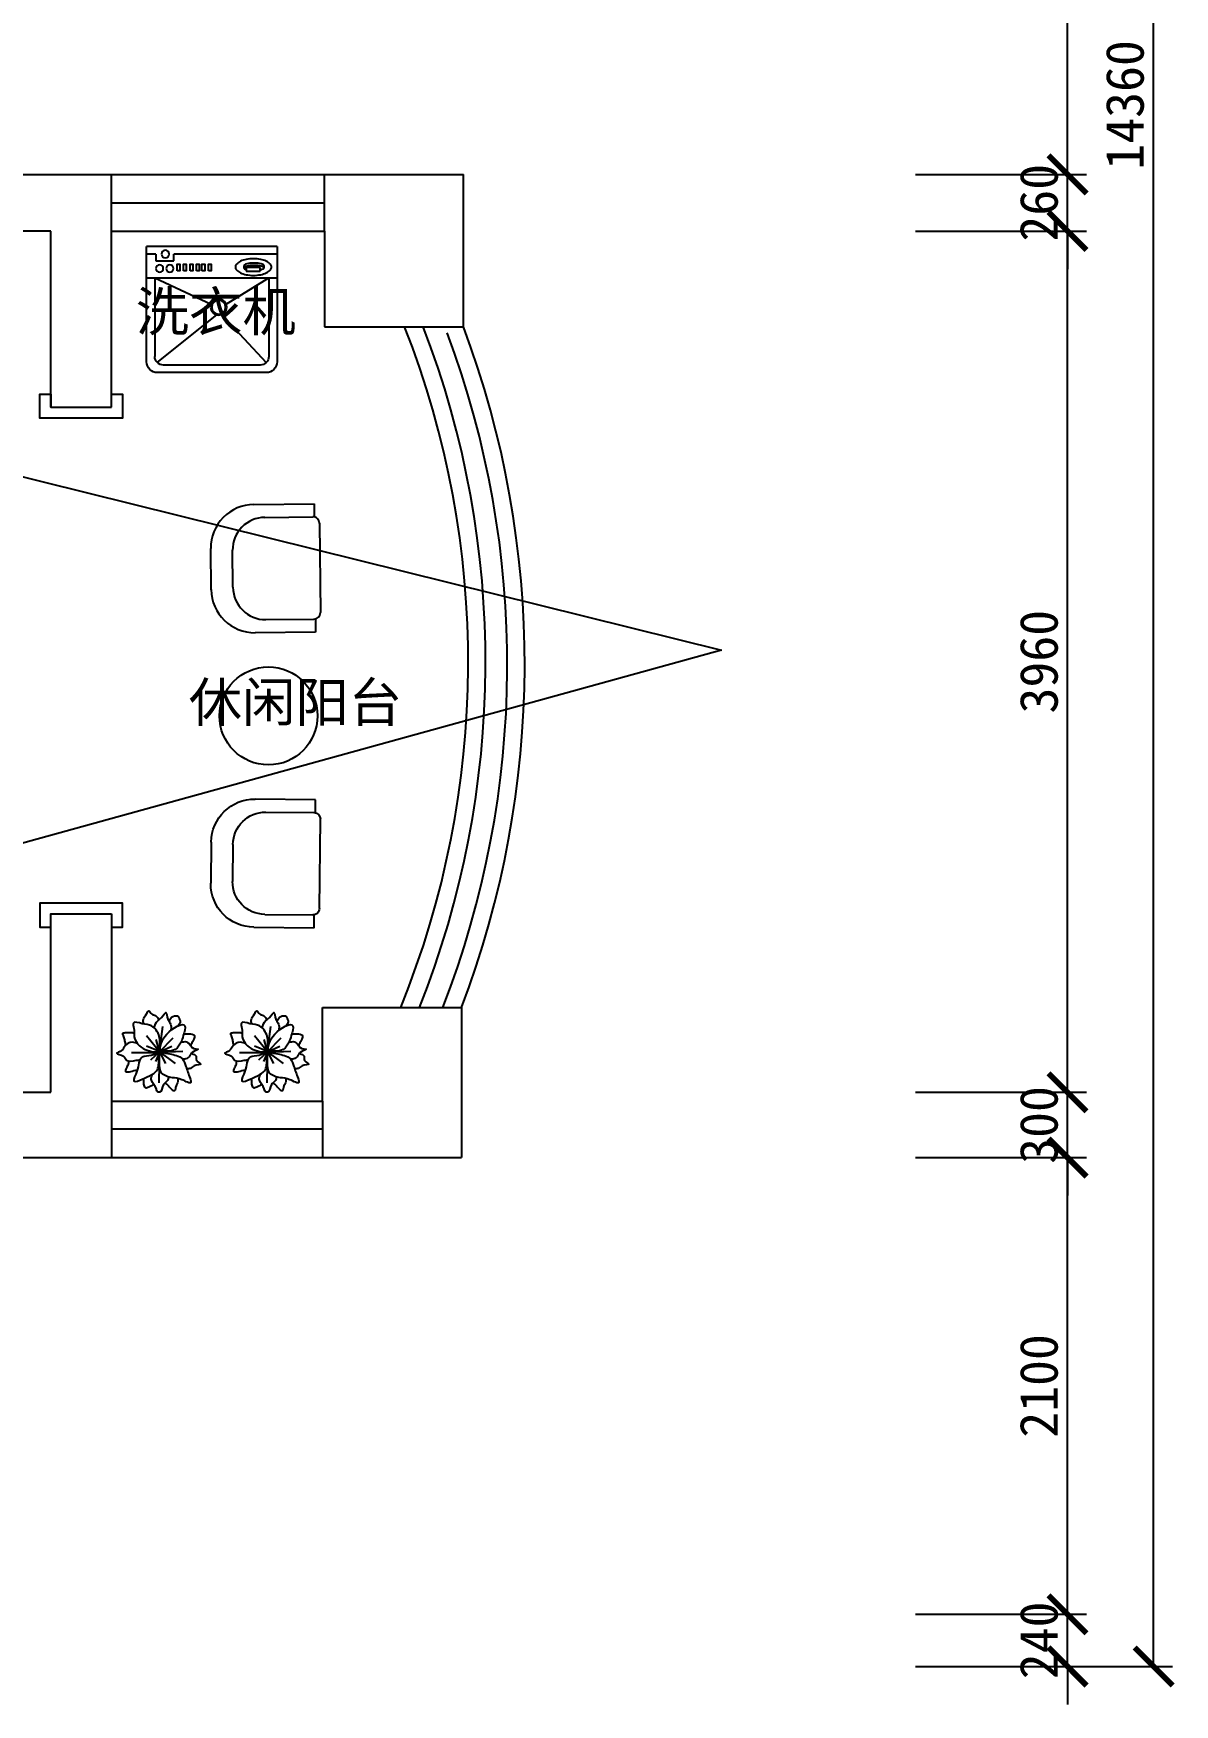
# Model space of a CAD drawing. Header units: millimetres. Extents: x -1705246 to 222838, y -3231245 to 126310.
# Drawn here: x -42185 to -36935, y -3227 to 4456 of the extents above; entities that cross this region are included whole.
import ezdxf

# ---------------------------------------------------------------- set-up
doc = ezdxf.new("R2010")
doc.units = ezdxf.units.MM
doc.header["$PDMODE"] = 35
doc.linetypes.add('ACAD_ISO03W100', pattern=[30, 12, -18])
for name, color, linetype in [('cr虚线家具', 1, 'ACAD_ISO03W100'), ('p--家具', 30, 'Continuous'), ('墙体', 7, 'Continuous'), ('家具内线', 8, 'Continuous'), ('家具外线', 1, 'Continuous'), ('标注', 3, 'Continuous')]:
    doc.layers.add(name, color=color, linetype=linetype)
doc.styles.get("Standard").update_dxf_attribs({"font": ''})
doc.styles.add('仿宋', font='')
doc.styles.get('Standard').set_extended_font_data('SimSun')
doc.styles.get('仿宋').set_extended_font_data('SimSun')
doc.linetypes.add('FENCELINE1', pattern='A,6.35,-2.54,[133,ltypeshp.shx,S=2.54,R=0,X=-2.54,Y=0],-2.54,25.4', length=36.83)
doc.dimstyles.new('ISO-25', dxfattribs={"dimscale": 70, "dimtxt": 2.5, "dimasz": 2.5, "dimexe": 1.25, "dimexo": 0.625, "dimtad": 1, "dimdec": 0, "dimtxsty": 'Standard', "dimblk": 'ARCHTICK', "dimcen": 2.5, "dimclrd": 251, "dimclre": 251, "dimclrt": 3, "dimadec": 0, "dimazin": 0, "dimtfac": 1, "dimtdec": 0, "dimtix": 1, "dimtmove": 2, "dimatfit": 3, "dimfxl": 1, "dimarcsym": 0})

# ---------------------------------------------------------------- blocks, each defined once
blk = doc.blocks.new('_ArchTick')
at = {"color": 0, "linetype": 'ByBlock', "const_width": 0.15}
blk.add_lwpolyline([(-0.5, -0.5), (0.5, 0.5)], dxfattribs=at)
blk = doc.blocks.new('*D411')
at = {"color": 251, "lineweight": -2}
for p, q in [((-37427.4, -2812.2), (-37427.4, -2637.2)), ((-38126.6, -2812.2), (-37339.9, -2812.2)), ((-37427.4, -3052.2), (-37427.4, -2812.2)), ((-38126.6, -3052.2), (-37339.9, -3052.2)), ((-37427.4, -3052.2), (-37427.4, -3227.2))]:
    blk.add_line(p, q, dxfattribs=at)
at = {"layer": 'Defpoints', "color": 0}
for p in [(-38170.3, -2812.2), (-37427.4, -2812.2), (-38170.3, -3052.2)]:
    blk.add_point(p, dxfattribs=at)
at = {"color": 251, "lineweight": -2, "xscale": 175, "yscale": 175, "zscale": 175}
for p, rotation in [((-37427.4, -2812.2), 270), ((-37427.4, -3052.2), 90)]:
    blk.add_blockref('_ArchTick', p, dxfattribs=dict(at, rotation=rotation))
at = {"color": 3, "insert": (-37558.7, -2932.2), "char_height": 175, "attachment_point": 5, "rotation": 90}
blk.add_mtext('240', dxfattribs=at)
blk = doc.blocks.new('*D412')
at = {"color": 251, "lineweight": -2}
for p, q in [((-38126.6, -712.2), (-37339.9, -712.2)), ((-37427.4, -2812.2), (-37427.4, -712.2)), ((-38126.6, -2812.2), (-37339.9, -2812.2))]:
    blk.add_line(p, q, dxfattribs=at)
at = {"layer": 'Defpoints', "color": 0}
for p in [(-38170.3, -712.2), (-37427.4, -712.2), (-38170.3, -2812.2)]:
    blk.add_point(p, dxfattribs=at)
at = {"color": 251, "lineweight": -2, "xscale": 175, "yscale": 175, "zscale": 175}
for p, rotation in [((-37427.4, -712.2), 90), ((-37427.4, -2812.2), 270)]:
    blk.add_blockref('_ArchTick', p, dxfattribs=dict(at, rotation=rotation))
at = {"color": 3, "insert": (-37558.7, -1762.2), "char_height": 175, "attachment_point": 5, "rotation": 90}
blk.add_mtext('2100', dxfattribs=at)
blk = doc.blocks.new('*D413')
at = {"color": 251, "lineweight": -2}
for p, q in [((-37427.4, -412.2), (-37427.4, -237.2)), ((-38126.6, -412.2), (-37339.9, -412.2)), ((-37427.4, -712.2), (-37427.4, -412.2)), ((-38126.6, -712.2), (-37339.9, -712.2)), ((-37427.4, -712.2), (-37427.4, -887.2))]:
    blk.add_line(p, q, dxfattribs=at)
at = {"layer": 'Defpoints', "color": 0}
for p in [(-38170.3, -412.2), (-37427.4, -412.2), (-38170.3, -712.2)]:
    blk.add_point(p, dxfattribs=at)
at = {"color": 251, "lineweight": -2, "xscale": 175, "yscale": 175, "zscale": 175}
for p, rotation in [((-37427.4, -412.2), 270), ((-37427.4, -712.2), 90)]:
    blk.add_blockref('_ArchTick', p, dxfattribs=dict(at, rotation=rotation))
at = {"color": 3, "insert": (-37558.7, -562.2), "char_height": 175, "attachment_point": 5, "rotation": 90}
blk.add_mtext('300', dxfattribs=at)
blk = doc.blocks.new('*D414')
at = {"color": 251, "lineweight": -2}
for p, q in [((-38126.6, 3547.8), (-37339.9, 3547.8)), ((-37427.4, -412.2), (-37427.4, 3547.8)), ((-38126.6, -412.2), (-37339.9, -412.2))]:
    blk.add_line(p, q, dxfattribs=at)
at = {"layer": 'Defpoints', "color": 0}
for p in [(-38170.3, 3547.8), (-37427.4, 3547.8), (-38170.3, -412.2)]:
    blk.add_point(p, dxfattribs=at)
at = {"color": 251, "lineweight": -2, "xscale": 175, "yscale": 175, "zscale": 175}
for p, rotation in [((-37427.4, 3547.8), 90), ((-37427.4, -412.2), 270)]:
    blk.add_blockref('_ArchTick', p, dxfattribs=dict(at, rotation=rotation))
at = {"color": 3, "insert": (-37558.7, 1567.8), "char_height": 175, "attachment_point": 5, "rotation": 90}
blk.add_mtext('3960', dxfattribs=at)
blk = doc.blocks.new('*D415')
at = {"color": 251, "lineweight": -2}
for p, q in [((-37427.4, 3807.8), (-37427.4, 3982.8)), ((-38126.6, 3807.8), (-37339.9, 3807.8)), ((-37427.4, 3547.8), (-37427.4, 3807.8)), ((-38126.6, 3547.8), (-37339.9, 3547.8)), ((-37427.4, 3547.8), (-37427.4, 3372.8))]:
    blk.add_line(p, q, dxfattribs=at)
at = {"layer": 'Defpoints', "color": 0}
for p in [(-38170.3, 3807.8), (-37427.4, 3807.8), (-38170.3, 3547.8)]:
    blk.add_point(p, dxfattribs=at)
at = {"color": 251, "lineweight": -2, "xscale": 175, "yscale": 175, "zscale": 175}
for p, rotation in [((-37427.4, 3807.8), 270), ((-37427.4, 3547.8), 90)]:
    blk.add_blockref('_ArchTick', p, dxfattribs=dict(at, rotation=rotation))
at = {"color": 3, "insert": (-37558.7, 3677.8), "char_height": 175, "attachment_point": 5, "rotation": 90}
blk.add_mtext('260', dxfattribs=at)
blk = doc.blocks.new('*D416')
at = {"color": 251, "lineweight": -2}
for p, q in [((-38126.6, 5652.8), (-37339.9, 5652.8)), ((-37427.4, 3807.8), (-37427.4, 5652.8)), ((-38126.6, 3807.8), (-37339.9, 3807.8))]:
    blk.add_line(p, q, dxfattribs=at)
at = {"layer": 'Defpoints', "color": 0}
for p in [(-38170.3, 5652.8), (-37427.4, 5652.8), (-38170.3, 3807.8)]:
    blk.add_point(p, dxfattribs=at)
at = {"color": 251, "lineweight": -2, "xscale": 175, "yscale": 175, "zscale": 175}
for p, rotation in [((-37427.4, 5652.8), 90), ((-37427.4, 3807.8), 270)]:
    blk.add_blockref('_ArchTick', p, dxfattribs=dict(at, rotation=rotation))
at = {"color": 3, "insert": (-37558.7, 4730.3), "char_height": 175, "attachment_point": 5, "rotation": 90}
blk.add_mtext('1845', dxfattribs=at)
blk = doc.blocks.new('MK-JJ-0598')
at = {"layer": '家具外线', "color": 1}
for p, q in [((-116409, 59482.4), (-115998.8, 59486.8)), ((-116498.4, 59458), (-116438.7, 59458.7)), ((-116495.4, 59180.6), (-116498.4, 59458)), ((-116436.2, 59231.3), (-116438.6, 59452)), ((-115968.6, 59463.8), (-115908.9, 59464.4)), ((-115966.1, 59236.4), (-115968.5, 59457.1)), ((-115908.9, 59464.4), (-115905.9, 59187)), ((-116114.5, 59084.7), (-116284.6, 59082.9)), ((-116103.7, 58984.9), (-116293.2, 58982.8))]:
    blk.add_line(p, q, dxfattribs=at)
for centre, radius, start, end in [((-116408.6, 59452.4), 30, 90.62155, 180.62155), ((-115998.5, 59456.8), 30, 0.62155, 90.62155), ((-116295.4, 59182.8), 200, 180.62155, 270.62155), ((-116286.2, 59232.9), 150, 180.62155, 270.62155), ((-116116.1, 59234.7), 150, 270.62155, 0.62155), ((-116105.9, 59184.8), 200, 270.62155, 0.62155)]:
    blk.add_arc(centre, radius, start, end, dxfattribs=at)
blk = doc.blocks.new('A$C0E1F26BE')
at = {"layer": 'p--家具', "color": 8, "ltscale": 0.03}
for p, q in [((266.7, 344.6), (46.6, 550.6)), ((315.1, 365.8), (435.2, 562.3)), ((491.8, 539.8), (481.3, 539.8)), ((544, 600), (544, 125.7)), ((466.9, 458.5), (466.9, 523.1)), ((466.9, 523.1), (483.5, 523.1)), ((483.5, 523.1), (483.5, 458.5)), ((483.5, 458.5), (466.9, 458.5)), ((493, 448), (481.3, 448.1)), ((46.6, 49.4), (265.3, 323.3)), ((435.2, 37.7), (314.3, 297.1)), ((514.2, 125.7), (544.8, 125.7)), ((514.2, 42.6), (514.2, 125.7)), ((544.8, 42.6), (514.2, 42.6)), ((544, 42.6), (544, 0))]:
    blk.add_line(p, q, dxfattribs=at)
blk.add_lwpolyline([(485.4, 408.3, -0.185158), (472.7, 413.2, -0.102042), (458.3, 432.7, -0.060862), (450.3, 457.7, -0.047173), (447.1, 491.5, -0.047173), (450.3, 525.2, -0.060862), (458.3, 550.3, -0.102042), (472.7, 569.7, -0.185158), (485.4, 574.6, -0.185158), (498.1, 569.7, -0.102042), (512.5, 550.3, -0.060862), (520.5, 525.2, -0.047173), (523.7, 491.5, -0.047173), (520.5, 457.7, -0.060862), (512.5, 432.7, -0.102042), (498.1, 413.2, -0.185158)], format="xyb", close=True, dxfattribs=at)
for points in [[(472.2, 523.1, -0.008736), (472.9, 526.4, -0.076276), (477.9, 537.9, -0.259034), (481.3, 539.8, -0.259034)], [(481.3, 539.8, -0.259034), (484.7, 537.9, -0.076276), (489.6, 526.4, -0.036515), (492.1, 512.8, -0.026615), (493.1, 494, -0.026615), (492.1, 475.1, -0.036515), (489.6, 461.6, -0.076276), (484.7, 450, -0.259034), (481.3, 448.1, -0.259034), (477.9, 450, -0.056762), (473.9, 458.5, -0.036515)], [(491.8, 539.8, -0.259034), (495.2, 537.9, -0.076276), (500.2, 526.4, -0.036515), (502.6, 512.8, -0.026615), (503.6, 494, -0.026615), (502.6, 475.1, -0.036515), (500.2, 461.6, -0.076276), (495.2, 450, -0.259034), (491.8, 448.1, -0.078462), (490.6, 448.3, -0.056762)]]:
    blk.add_lwpolyline(points, format="xyb", dxfattribs=at)
for points in [[(468.4, 284.3), (498, 284.3), (498, 297), (468.4, 297)], [(468.4, 254.7), (498, 254.7), (498, 267.4), (468.4, 267.4)], [(468.4, 229.3), (498, 229.3), (498, 242), (468.4, 242)], [(468.4, 199.7), (498, 199.7), (498, 212.4), (468.4, 212.4)], [(468.4, 170.1), (498, 170.1), (498, 182.8), (468.4, 182.8)], [(468.4, 140.5), (498, 140.5), (498, 153.2), (468.4, 153.2)]]:
    blk.add_lwpolyline(points, close=True, dxfattribs=at)
for centre, radius in [((301.2, 331.6), 36.9), ((301.2, 331.6), 31.9), ((479, 106.7), 16.9), ((479, 60.1), 16.9), ((544.8, 86.3), 17.5)]:
    blk.add_circle(centre, radius, dxfattribs=at)
at = {"layer": '墙体', "color": 2}
for p, q in [((0, 550), (0, 50)), ((579.8, 600), (50, 600)), ((435.6, 562.3), (74.9, 562.3)), ((435.2, 0), (435.2, 600)), ((579.8, 600), (579.8, 0)), ((34.9, 522.3), (34.9, 77.7)), ((435.6, 37.7), (74.9, 37.7)), ((50, 0), (579.8, 0))]:
    blk.add_line(p, q, dxfattribs=at)
for centre, radius, start, end in [((50, 550), 50, 90, 180), ((74.9, 522.3), 40, 90, 180), ((74.9, 77.7), 40, 180, 270), ((50, 50), 50, 180, 270)]:
    blk.add_arc(centre, radius, start, end, dxfattribs=at)
at = {"layer": 'cr虚线家具', "color": 8, "ltscale": 0.005, "text_generation_flag": 4, "width": 0.8, "flags": 9}
for tag in ['XSIZE', 'YSIZE']:
    blk.add_attdef(tag, (579.8, 345), '', height=0.5, rotation=90, dxfattribs=at)
blk = doc.blocks.new('MK-ZW-022')
at = {"layer": '家具内线'}
for p, q in [((-132898.1, 5657.5), (-132889, 5726.2)), ((-132904.9, 5609.8), (-132964.9, 5683.7)), ((-132905, 5611.5), (-132964, 5636.4)), ((-132904.9, 5609.8), (-132946.6, 5571.6)), ((-132904.9, 5609.8), (-132920, 5666.3)), ((-132904.9, 5609.8), (-132841.9, 5673.8)), ((-132904.9, 5609.8), (-132847.7, 5636.4)), ((-132904.9, 5609.8), (-132876.8, 5556.7)), ((-132904.9, 5609.8), (-132832.7, 5555.8)), ((-132899.2, 5608.1), (-132797, 5613.1)), ((-132924.1, 5605.7), (-133033.2, 5606.1)), ((-132904.7, 5608.6), (-132922.5, 5565.8)), ((-132906.7, 5553.3), (-132908, 5467))]:
    blk.add_line(p, q, dxfattribs=at)
at = {"layer": '家具外线'}
for points in [[(-132978.1, 5738.9), (-132978.4, 5759.3), (-132964.7, 5784), (-132953.7, 5798.6), (-132940.9, 5784), (-132922.7, 5776.7), (-132908.1, 5754.8)], [(-132929.2, 5720.2), (-132913, 5752.7), (-132894.8, 5767.9), (-132875.2, 5790.4), (-132866.4, 5760.8), (-132855.2, 5741.5), (-132851.1, 5721.2), (-132852.4, 5710.7)], [(-132860.2, 5750.8), (-132849.1, 5769), (-132821.4, 5775.3), (-132818.2, 5774.5), (-132813.5, 5763.4), (-132809.5, 5748.4), (-132818.2, 5730.2)], [(-133059.7, 5642.4), (-133063.6, 5660.6), (-133068.4, 5678.8), (-133073.1, 5695.4), (-133058.1, 5698.6), (-133037.5, 5699.4), (-133020.9, 5696.2)], [(-132904.9, 5605.7), (-132871.4, 5691.8), (-132788.3, 5729.8), (-132795.2, 5684.8), (-132805.5, 5654.3), (-132831.9, 5620.9), (-132909, 5608.7), (-132943.4, 5593.5), (-132984, 5585.4), (-133008.3, 5520.6), (-133023.1, 5477.3), (-132950.5, 5500.3), (-132918.1, 5522.6), (-132908.9, 5587.1), (-132904.9, 5609.8), (-132893.7, 5608.7), (-132857.2, 5600.6), (-132799.4, 5577.3), (-132783.2, 5542.9), (-132763.9, 5487.1), (-132759.9, 5469.9), (-132802.5, 5482), (-132845.1, 5491.2), (-132894.8, 5512.5), (-132904.9, 5562.1), (-132903.9, 5628), (-132905.9, 5680.7), (-132941.4, 5729.3), (-132985, 5739.5), (-133024.6, 5742.5), (-133022.5, 5718.2), (-133020.5, 5678.7), (-132997.2, 5638.1), (-132920.1, 5609.8), (-132904.9, 5609.8)], [(-132793, 5691.8), (-132770.2, 5692.7), (-132743.7, 5684.5), (-132746.4, 5669), (-132752.8, 5656.2), (-132762, 5637.9)], [(-133004, 5646.3), (-133029.6, 5654.3), (-133063.1, 5637.1), (-133079.3, 5615.8), (-133100.8, 5603.3), (-133070.2, 5589.5), (-133057, 5572.3), (-133012.4, 5571.2), (-132994.6, 5573.1)], [(-132805.9, 5654.3), (-132780.4, 5655.6), (-132762.5, 5639.4), (-132754.4, 5629.3), (-132727.3, 5621.5), (-132754.4, 5606.7), (-132765.1, 5592.6), (-132783.4, 5577.4), (-132799.7, 5577.2)], [(-133009, 5525.3), (-133038.3, 5518.2), (-133058.9, 5518.2), (-133056.5, 5534), (-133047.8, 5553.8), (-133045.4, 5567.2)], [(-132756.5, 5602), (-132736.4, 5589.6), (-132733.6, 5569.5), (-132714.5, 5553.1), (-132745.5, 5545.8), (-132762, 5533.9), (-132778.4, 5532.1)], [(-132931.4, 5458.9), (-132953.6, 5447.8), (-132969.4, 5444.6), (-132974.2, 5452.5), (-132976.6, 5469.9), (-132978.1, 5487.3)], [(-132863.1, 5495.4), (-132868.4, 5478), (-132886.6, 5459.8), (-132904.9, 5424.3), (-132911, 5424.3), (-132919.1, 5439.5), (-132941.4, 5479), (-132940.4, 5499.3), (-132934.3, 5509.4)], [(-132821.3, 5489.2), (-132821.3, 5468.2), (-132828.6, 5453.6), (-132835.9, 5430.8), (-132854.2, 5443.5), (-132864.2, 5454.5), (-132879.2, 5468.4)]]:
    blk.add_spline(points, degree=3, dxfattribs=at)
blk = doc.blocks.new('*D442')
at = {"color": 251, "lineweight": -2}
for p, q in [((-37383.7, 11307.8), (-36944.2, 11307.8)), ((-37031.7, -3052.2), (-37031.7, 11307.8)), ((-37383.7, -3052.2), (-36944.2, -3052.2))]:
    blk.add_line(p, q, dxfattribs=at)
at = {"layer": 'Defpoints', "color": 0}
for p in [(-37427.4, 11307.8), (-37031.7, 11307.8), (-37427.4, -3052.2)]:
    blk.add_point(p, dxfattribs=at)
at = {"color": 251, "lineweight": -2, "xscale": 175, "yscale": 175, "zscale": 175}
for p, rotation in [((-37031.7, 11307.8), 90), ((-37031.7, -3052.2), 270)]:
    blk.add_blockref('_ArchTick', p, dxfattribs=dict(at, rotation=rotation))
at = {"color": 3, "insert": (-37163, 4127.8), "char_height": 175, "attachment_point": 5, "rotation": 90}
blk.add_mtext('14360', dxfattribs=at)

msp = doc.modelspace()

# ---------------------------------------------------------------- linework, layer by layer
at = {"color": 1}
for p, q in [((-49290, 4167.8), (-39020, 1620)), ((-39020, 1620), (-51740, -1890))]:
    msp.add_line(p, q, dxfattribs=at)
for p, q in [((-43559.9, 3807.8), (-41824.9, 3807.8)), ((-41824.9, 3547.8), (-41824.9, 3807.8)), ((-40844.9, 3547.8), (-40844.9, 3807.8)), ((-40844.9, 3807.8), (-40206.3, 3807.8)), ((-40206.3, 3107.8), (-40206.3, 3807.8)), ((-42104.9, 3547.8), (-47034.9, 3547.8)), ((-42104.9, 2737.8), (-42104.9, 3547.8)), ((-41824.9, 2737.8), (-41824.9, 3547.8)), ((-40844.9, 3547.8), (-40844.9, 3107.8)), ((-40844.9, 3107.8), (-40206.3, 3107.8)), ((-42104.9, 2737.8), (-41824.9, 2737.8)), ((-42104.9, -412.2), (-42104.9, 407.8)), ((-42104.9, 407.8), (-41824.9, 407.8)), ((-41824.9, 407.8), (-41824.9, -452.2)), ((-40854.9, -452.2), (-40854.9, -22.2)), ((-40854.9, -22.2), (-40215.6, -22.2)), ((-40215.6, -22.2), (-40215.6, -712.2)), ((-45179.9, -412.2), (-42104.9, -412.2)), ((-41824.9, -452.2), (-41824.9, -712.2)), ((-40854.9, -452.2), (-40854.9, -712.2)), ((-43149.9, -712.2), (-41824.9, -712.2)), ((-40854.9, -712.2), (-40215.6, -712.2))]:
    msp.add_line(p, q)
at = {"color": 250}
for p, q in [((-41824.9, 3807.8), (-40844.9, 3807.8)), ((-41824.9, 3547.8), (-40844.9, 3547.8)), ((-41824.9, -452.2), (-40854.9, -452.2)), ((-41824.9, -712.2), (-40854.9, -712.2))]:
    msp.add_line(p, q, dxfattribs=at)
at = {"color": 1, "linetype": 'FENCELINE1', "ltscale": 10}
for p, q in [((-41824.9, 3677.8), (-40844.9, 3677.8)), ((-40854.9, -582.2), (-41824.9, -582.2))]:
    msp.add_line(p, q, dxfattribs=at)
at = {"color": 1}
for points in [[(-41824.9, 2737.8), (-41824.9, 2797.8), (-41774.9, 2797.8), (-41774.9, 2687.8), (-42154.9, 2687.8), (-42154.9, 2797.8), (-42104.9, 2797.8), (-42104.9, 2737.8)], [(-41824.9, 407.8), (-41824.9, 347.8), (-41774.9, 347.8), (-41774.9, 457.8), (-42154.9, 457.8), (-42154.9, 347.8), (-42104.9, 347.8), (-42104.9, 407.8)]]:
    msp.add_lwpolyline(points, close=True, dxfattribs=at)
at = {"color": 250}
for centre, radius, start, end in [((-44403, 1565.2), 4218.2, 337.89384, 21.45021), ((-44348.4, 1555.1), 4423.6, 339.11022, 20.54804)]:
    msp.add_arc(centre, radius, start, end, dxfattribs=at)
at = {"layer": '家具外线'}
msp.add_circle((-41103.6, 1318.6), 225.4, dxfattribs=at)
for centre, radius, start, end in [((-44403, 1565.2), 4298.2, 338.32634, 21.03181), ((-44348.4, 1555.1), 4343.6, 338.70693, 20.54804)]:
    msp.add_arc(centre, radius, start, end, dxfattribs=at)

# ---------------------------------------------------------------- block references
at = {"xscale": -1, "rotation": 270}
msp.add_blockref('A$C0E1F26BE', (-41664.1, 2896.7), dxfattribs=at)
at = {"layer": '家具外线', "rotation": 270}
msp.add_blockref('MK-JJ-0598', (-100351.6, -114204.9), dxfattribs=at)
at = {"layer": '家具外线', "xscale": -1, "rotation": 270}
msp.add_blockref('MK-JJ-0598', (-100351.6, 116842.1), dxfattribs=at)
at = {"layer": '标注'}
for p in [(91299.9, -5836.1), (91796.6, -5836.1)]:
    msp.add_blockref('MK-ZW-022', p, dxfattribs=at)

# ---------------------------------------------------------------- texts
at = {"color": 0, "char_height": 180, "attachment_point": 1, "style": '仿宋'}
for s, insert, width in [('洗衣机', (-41713.9, 3268.2), 813.749), ('休闲阳台', (-41470.3, 1471.5), 1008.33)]:
    msp.add_mtext(s, dxfattribs=dict(at, insert=insert, width=width))

# ---------------------------------------------------------------- dimensions: what is measured, and where the dimension line sits
at = {"color": 0}
dim = msp.add_linear_dim(base=(-37031.7, 11307.8), p1=(-37427.4, -3052.2), p2=(-37427.4, 11307.8), angle=90, dimstyle='ISO-25', dxfattribs=at)
dim.commit()
dim.dimension.update_dxf_attribs({"geometry": '*D442', "text_midpoint": (-37163, 4127.8)})
for base, p1, p2, picture, middle in [((-37427.4, 5652.8), (-38170.3, 3807.8), (-38170.3, 5652.8), '*D416', (-37558.7, 4730.3)), ((-37427.4, 3807.8), (-38170.3, 3547.8), (-38170.3, 3807.8), '*D415', (-37558.7, 3677.8)), ((-37427.4, 3547.8), (-38170.3, -412.2), (-38170.3, 3547.8), '*D414', (-37558.7, 1567.8)), ((-37427.4, -412.2), (-38170.3, -712.2), (-38170.3, -412.2), '*D413', (-37558.7, -562.2)), ((-37427.4, -712.2), (-38170.3, -2812.2), (-38170.3, -712.2), '*D412', (-37558.7, -1762.2)), ((-37427.4, -2812.2), (-38170.3, -3052.2), (-38170.3, -2812.2), '*D411', (-37558.7, -2932.2))]:
    dim = msp.add_linear_dim(base=base, p1=p1, p2=p2, angle=270, dimstyle='ISO-25')
    dim.commit()
    dim.dimension.update_dxf_attribs({"geometry": picture, "text_midpoint": middle})

doc.saveas('drawing.dxf')
